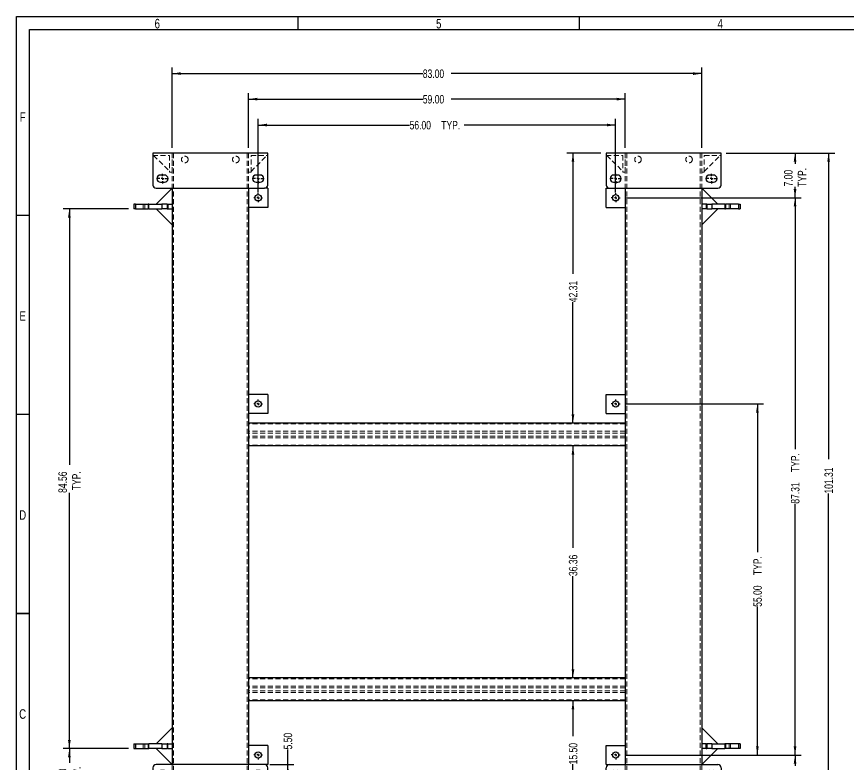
# Model space of a CAD drawing. Header units: inches. Extents: x 0 to 265, y 0 to 187.
# Drawn here: x 0 to 130.3, y 69.9 to 187.1 of the extents above; entities that cross this region are included whole.
import ezdxf

# ---------------------------------------------------------------- set-up
doc = ezdxf.new("R2010")
doc.units = ezdxf.units.IN
doc.header["$LTSCALE"] = 16
doc.header["$MEASUREMENT"] = 0
doc.linetypes.add('CENTERX2', pattern=[0.8, 0.5, -0.1, 0.1, -0.1])
doc.linetypes.add('HIDDEN', pattern=[0.075, 0.05, -0.025])
doc.layers.add('FORMAT', color=7, linetype='Continuous')
doc.styles.add('SLDTEXTSTYLE0', font='TXT', dxfattribs={"width": 0.75})
doc.dimstyles.new('SLDDIMSTYLE1', dxfattribs={"dimtxt": 1.359375, "dimasz": 1.359375, "dimexe": 0, "dimexo": 0.0625, "dimgap": 0.339844, "dimtad": 0, "dimlfac": 0.615385, "dimrnd": 1e-09, "dimzin": 4, "dimdsep": 46, "dimtxsty": 'SLDTEXTSTYLE0', "dimsah": 1, "dimcen": 0.09, "dimadec": 0, "dimazin": 1, "dimtfac": 1, "dimtofl": 0, "dimtmove": 0, "dimatfit": 3, "dimfxl": 0, "dimfrac": 2, "dimtolj": 1, "dimtzin": 12, "dimarcsym": 0})
doc.dimstyles.new('SLDDIMSTYLE2', dxfattribs={"dimtxt": 1.359375, "dimasz": 1.359375, "dimexe": 0, "dimexo": 0.0625, "dimgap": 0.339844, "dimtad": 0, "dimlfac": 0.615385, "dimrnd": 1e-09, "dimzin": 12, "dimdsep": 46, "dimtxsty": 'SLDTEXTSTYLE0', "dimsah": 1, "dimcen": 0.09, "dimadec": 0, "dimazin": 3, "dimtfac": 1, "dimtofl": 0, "dimtmove": 0, "dimatfit": 3, "dimfxl": 0, "dimfrac": 2, "dimtolj": 1, "dimtzin": 12, "dimarcsym": 0})

# ---------------------------------------------------------------- blocks, each defined once
blk = doc.blocks.new('Drawing View46')
at = {"color": 7, "linetype": 'Continuous', "lineweight": 25}
for p, q in [((-89.6, 92.56), (-89.6, 87.56)), ((-71.6, 92.56), (-89.6, 92.56)), ((-71.6, 87.56), (-71.6, 92.56)), ((-18.6, 92.56), (-18.6, 87.56)), ((-0.6, 92.56), (-18.6, 92.56)), ((-0.6, 87.56), (-0.6, 92.56)), ((-87.79, 89.12), (-88.42, 89.12)), ((-72.79, 89.12), (-73.42, 89.12)), ((-16.79, 89.12), (-17.42, 89.12)), ((-1.79, 89.12), (-2.42, 89.12)), ((-88.42, 88), (-87.79, 88)), ((-73.42, 88), (-72.79, 88)), ((-17.42, 88), (-16.79, 88)), ((-2.42, 88), (-1.79, 88)), ((-89.1, 87.06), (-72.1, 87.06)), ((-86.6, 87.06), (-89.1, 84.56)), ((-86.6, 87.06), (-86.6, -3.25)), ((-74.6, 87.06), (-74.6, -3.25)), ((-71.6, 87.06), (-72.1, 87.06)), ((-71.6, 87.06), (-71.6, 84.06)), ((-18.6, 84.06), (-18.6, 87.06)), ((-18.6, 87.06), (-18.1, 87.06)), ((-18.1, 87.06), (-1.1, 87.06)), ((-15.6, 87.06), (-15.6, -3.25)), ((-3.6, 87.06), (-3.6, -3.25)), ((-3.6, 87.06), (-1.1, 84.56)), ((-92.6, 84.56), (-92.6, 83.81)), ((-92.35, 84.56), (-92.6, 84.56)), ((-92.35, 83.81), (-92.6, 83.81)), ((-92.35, 84.56), (-92.35, 83.81)), ((-92.35, 84.56), (-90.33, 84.56)), ((-92.35, 83.81), (-90.33, 83.81)), ((-90.33, 84.56), (-90.33, 83.81)), ((-90.21, 84.56), (-90.33, 84.56)), ((-90.21, 83.81), (-90.33, 83.81)), ((-90.21, 83.81), (-90.21, 84.56)), ((-90.21, 84.56), (-88.18, 84.56)), ((-90.21, 83.81), (-88.18, 83.81)), ((-89.1, 83.81), (-86.6, 81.31)), ((-88.18, 84.56), (-88.18, 83.81)), ((-87.38, 84.56), (-88.18, 84.56)), ((-87.38, 83.81), (-88.18, 83.81)), ((-87.38, 84.56), (-87.38, 83.81)), ((-87.38, 84.56), (-87.26, 84.56)), ((-87.38, 83.81), (-87.26, 83.81)), ((-87.26, 84.56), (-87.26, 83.81)), ((-87.26, 84.56), (-86.6, 84.56)), ((-87.26, 83.81), (-86.6, 83.81)), ((-86.6, 84.56), (-86.6, 83.81)), ((-71.6, 84.06), (-74.6, 84.06)), ((-18.6, 84.06), (-15.6, 84.06)), ((-3.6, 84.56), (-3.6, 83.81)), ((-2.94, 84.56), (-3.6, 84.56)), ((-2.94, 83.81), (-3.6, 83.81)), ((-1.1, 83.81), (-3.6, 81.31)), ((-2.94, 84.56), (-2.94, 83.81)), ((-2.83, 84.56), (-2.94, 84.56)), ((-2.83, 83.81), (-2.94, 83.81)), ((-2.83, 84.56), (-2.83, 83.81)), ((-2.83, 84.56), (-2.03, 84.56)), ((-2.83, 83.81), (-2.03, 83.81)), ((-2.03, 84.56), (-2.03, 83.81)), ((0, 84.56), (-2.03, 84.56)), ((0, 83.81), (-2.03, 83.81)), ((0, 84.56), (0, 83.81)), ((0, 84.56), (0.12, 84.56)), ((0, 83.81), (0.12, 83.81)), ((0.12, 84.56), (0.12, 83.81)), ((2.15, 84.56), (0.12, 84.56)), ((2.15, 83.81), (0.12, 83.81)), ((2.15, 84.56), (2.15, 83.81)), ((2.15, 84.56), (2.4, 84.56)), ((2.15, 83.81), (2.4, 83.81)), ((2.4, 84.56), (2.4, 83.81)), ((-71.6, 54.75), (-74.6, 54.75)), ((-71.6, 54.75), (-71.6, 51.75)), ((-18.6, 51.75), (-18.6, 54.75)), ((-18.6, 54.75), (-15.6, 54.75)), ((-71.6, 51.75), (-74.6, 51.75)), ((-18.6, 51.75), (-15.6, 51.75)), ((-74.6, 50.25), (-74.6, 46.68)), ((-15.6, 50.25), (-74.6, 50.25)), ((-15.6, 50.25), (-15.6, 46.68)), ((-15.6, 46.68), (-74.6, 46.68)), ((-74.6, 10.32), (-74.6, 6.75)), ((-15.6, 10.32), (-74.6, 10.32)), ((-15.6, 10.32), (-15.6, 6.75)), ((-15.6, 6.75), (-74.6, 6.75)), ((-86.6, 2.5), (-89.1, 0)), ((-3.6, 2.5), (-1.1, 0)), ((-90.21, -0.75), (-90.21, 0)), ((0, 0), (0, -0.75)), ((-92.6, 0), (-92.6, -0.75)), ((-92.6, 0), (-92.35, 0)), ((-92.6, -0.75), (-92.35, -0.75)), ((-92.35, 0), (-92.35, -0.75)), ((-92.35, 0), (-90.33, 0)), ((-92.35, -0.75), (-90.33, -0.75)), ((-90.33, 0), (-90.33, -0.75)), ((-90.33, 0), (-90.21, 0)), ((-90.33, -0.75), (-90.21, -0.75)), ((-88.18, 0), (-90.21, 0)), ((-88.18, -0.75), (-90.21, -0.75)), ((-89.1, -0.75), (-86.6, -3.25)), ((-88.18, 0), (-88.18, -0.75)), ((-88.18, 0), (-87.38, 0)), ((-88.18, -0.75), (-87.38, -0.75)), ((-87.38, 0), (-87.38, -0.75)), ((-87.26, 0), (-87.38, 0)), ((-87.26, -0.75), (-87.38, -0.75)), ((-87.26, -0.75), (-87.26, 0)), ((-87.26, 0), (-86.6, 0)), ((-87.26, -0.75), (-86.6, -0.75)), ((-86.6, 0), (-86.6, -0.75)), ((-71.6, -0.25), (-74.6, -0.25)), ((-71.6, -0.25), (-71.6, -3.25)), ((-18.6, -3.25), (-18.6, -0.25)), ((-18.6, -0.25), (-15.6, -0.25)), ((-3.6, 0), (-3.6, -0.75)), ((-2.94, 0), (-3.6, 0)), ((-2.94, -0.75), (-3.6, -0.75)), ((-1.1, -0.75), (-3.6, -3.25)), ((-2.94, -0.75), (-2.94, 0)), ((-2.94, 0), (-2.83, 0)), ((-2.94, -0.75), (-2.83, -0.75)), ((-2.83, 0), (-2.83, -0.75)), ((-2.03, 0), (-2.83, 0)), ((-2.03, -0.75), (-2.83, -0.75)), ((-2.03, 0), (-2.03, -0.75)), ((-2.03, 0), (0, 0)), ((-2.03, -0.75), (0, -0.75)), ((0.12, 0), (0, 0)), ((0.12, -0.75), (0, -0.75)), ((0.12, 0), (0.12, -0.75)), ((2.15, 0), (0.12, 0)), ((2.15, -0.75), (0.12, -0.75)), ((2.15, 0), (2.15, -0.75)), ((2.4, 0), (2.15, 0)), ((2.4, -0.75), (2.15, -0.75)), ((2.4, 0), (2.4, -0.75)), ((-89.6, -3.75), (-89.6, -8.75)), ((-72.1, -3.25), (-89.1, -3.25)), ((-71.6, -3.25), (-72.1, -3.25)), ((-71.6, -8.75), (-71.6, -3.75)), ((-18.6, -3.25), (-18.1, -3.25)), ((-18.6, -8.75), (-18.6, -3.75)), ((-18.1, -3.25), (-1.1, -3.25)), ((-0.6, -3.75), (-0.6, -8.75)), ((-87.79, -4.19), (-88.42, -4.19)), ((-72.79, -4.19), (-73.42, -4.19)), ((-17.42, -4.19), (-16.79, -4.19)), ((-2.42, -4.19), (-1.79, -4.19)), ((-88.42, -5.31), (-87.79, -5.31)), ((-73.42, -5.31), (-72.79, -5.31)), ((-16.79, -5.31), (-17.42, -5.31)), ((-1.79, -5.31), (-2.42, -5.31)), ((-89.6, -8.75), (-71.6, -8.75)), ((-0.6, -8.75), (-18.6, -8.75))]:
    blk.add_line(p, q, dxfattribs=at)
at = {"color": 7, "linetype": 'HIDDEN', "lineweight": 18}
for p, q in [((-86.6, 92.56), (-86.6, 87.06)), ((-86.6, 89.56), (-86.6, 92.56)), ((-86.35, 92.56), (-86.35, -8.75)), ((-74.85, 92.56), (-74.85, -8.75)), ((-74.6, 92.56), (-74.6, 87.06)), ((-74.6, 92.56), (-74.6, 89.56)), ((-15.6, 92.56), (-15.6, 87.06)), ((-15.6, 89.56), (-15.6, 92.56)), ((-15.35, 92.56), (-15.35, -8.75)), ((-3.85, 92.56), (-3.85, -8.75)), ((-3.6, 92.56), (-3.6, 87.06)), ((-3.6, 92.56), (-3.6, 89.56)), ((-89.6, 92.19), (-86.98, 92.19)), ((-89.48, 92.19), (-86.98, 89.69)), ((-86.98, 92.19), (-86.98, 89.56)), ((-74.23, 92.19), (-71.6, 92.19)), ((-74.23, 89.56), (-74.23, 92.19)), ((-74.23, 89.69), (-71.73, 92.19)), ((-18.6, 92.19), (-15.98, 92.19)), ((-18.48, 92.19), (-15.98, 89.69)), ((-15.98, 92.19), (-15.98, 89.56)), ((-3.23, 92.19), (-0.6, 92.19)), ((-3.23, 89.56), (-3.23, 92.19)), ((-3.23, 89.69), (-0.73, 92.19)), ((-86.98, 89.56), (-86.6, 89.56)), ((-74.6, 89.56), (-74.23, 89.56)), ((-15.98, 89.56), (-15.6, 89.56)), ((-3.6, 89.56), (-3.23, 89.56)), ((-92.35, 84.56), (-92.35, 83.81)), ((-91.1, 84.56), (-91.1, 83.81)), ((-90.87, 84.56), (-90.87, 83.81)), ((-90.23, 84.56), (-90.23, 83.81)), ((0.02, 84.56), (0.02, 83.81)), ((0.66, 84.56), (0.66, 83.81)), ((0.9, 83.81), (0.9, 84.56)), ((2.15, 84.56), (2.15, 83.81)), ((-15.6, 50.13), (-74.6, 50.13)), ((-15.6, 50.13), (-74.6, 50.13)), ((-15.6, 48.97), (-74.6, 48.97)), ((-15.6, 48.97), (-74.6, 48.97)), ((-15.6, 48.7), (-74.6, 48.7)), ((-15.6, 48.23), (-74.6, 48.23)), ((-15.6, 47.96), (-74.6, 47.96)), ((-15.6, 47.96), (-74.6, 47.96)), ((-15.6, 46.8), (-74.6, 46.8)), ((-15.6, 46.8), (-74.6, 46.8)), ((-15.6, 10.2), (-74.6, 10.2)), ((-15.6, 10.2), (-74.6, 10.2)), ((-15.6, 9.04), (-74.6, 9.04)), ((-15.6, 9.04), (-74.6, 9.04)), ((-15.6, 8.77), (-74.6, 8.77)), ((-15.6, 8.3), (-74.6, 8.3)), ((-15.6, 8.03), (-74.6, 8.03)), ((-15.6, 8.03), (-74.6, 8.03)), ((-15.6, 6.87), (-74.6, 6.87)), ((-15.6, 6.87), (-74.6, 6.87)), ((-92.35, 0), (-92.35, -0.75)), ((-91.1, 0), (-91.1, -0.75)), ((-90.87, 0), (-90.87, -0.75)), ((-90.23, 0), (-90.23, -0.75)), ((0.02, 0), (0.02, -0.75)), ((0.66, 0), (0.66, -0.75)), ((0.9, -0.75), (0.9, 0)), ((2.15, 0), (2.15, -0.75)), ((-86.6, -3.25), (-86.6, -8.75)), ((-74.6, -3.25), (-74.6, -8.75)), ((-15.6, -3.25), (-15.6, -8.75)), ((-3.6, -3.25), (-3.6, -8.75)), ((-86.98, -5.88), (-89.48, -8.38)), ((-86.98, -5.75), (-86.98, -8.38)), ((-86.6, -5.75), (-86.98, -5.75)), ((-86.6, -8.75), (-86.6, -5.75)), ((-74.23, -5.75), (-74.6, -5.75)), ((-74.6, -5.75), (-74.6, -8.75)), ((-74.23, -8.38), (-74.23, -5.75)), ((-71.73, -8.38), (-74.23, -5.88)), ((-15.98, -5.88), (-18.48, -8.38)), ((-15.98, -5.75), (-15.98, -8.38)), ((-15.6, -5.75), (-15.98, -5.75)), ((-15.6, -8.75), (-15.6, -5.75)), ((-3.23, -5.75), (-3.6, -5.75)), ((-3.6, -5.75), (-3.6, -8.75)), ((-3.23, -8.38), (-3.23, -5.75)), ((-0.73, -8.38), (-3.23, -5.88)), ((-86.98, -8.38), (-89.6, -8.38)), ((-71.6, -8.38), (-74.23, -8.38)), ((-15.98, -8.38), (-18.6, -8.38)), ((-0.6, -8.38), (-3.23, -8.38))]:
    blk.add_line(p, q, dxfattribs=at)
for centre in [(-84.6, 91.56), (-76.6, 91.56), (-13.6, 91.56), (-5.6, 91.56), (-84.6, -7.75), (-76.6, -7.75), (-13.6, -7.75), (-5.6, -7.75)]:
    blk.add_circle(centre, 0.516, dxfattribs=at)
at = {"color": 7, "linetype": 'Continuous', "lineweight": 25}
for centre in [(-73.1, 85.56), (-17.1, 85.56), (-73.1, 53.25), (-17.1, 53.25), (-73.1, -1.75), (-17.1, -1.75)]:
    blk.add_circle(centre, 0.5, dxfattribs=at)
for centre, radius, start, end in [((-88.42, 88.56), 0.562, 90, 270), ((-87.79, 88.56), 0.562, 270, 90), ((-73.42, 88.56), 0.562, 90, 270), ((-72.79, 88.56), 0.562, 270, 90), ((-17.42, 88.56), 0.562, 90, 270), ((-16.79, 88.56), 0.562, 270, 90), ((-2.42, 88.56), 0.562, 90, 270), ((-1.79, 88.56), 0.562, 270, 90), ((-89.1, 87.56), 0.5, 180, 270), ((-72.1, 87.56), 0.5, 270, 0), ((-18.1, 87.56), 0.5, 180, 270), ((-1.1, 87.56), 0.5, 270, 0), ((-89.1, -3.75), 0.5, 90, 180), ((-72.1, -3.75), 0.5, 0, 90), ((-18.1, -3.75), 0.5, 90, 180), ((-1.1, -3.75), 0.5, 0, 90), ((-88.42, -4.75), 0.563, 90, 270), ((-87.79, -4.75), 0.563, 270, 90), ((-73.42, -4.75), 0.563, 90, 270), ((-72.79, -4.75), 0.563, 270, 90), ((-17.42, -4.75), 0.563, 90, 270), ((-16.79, -4.75), 0.563, 270, 90), ((-2.42, -4.75), 0.563, 90, 270), ((-1.79, -4.75), 0.563, 270, 90)]:
    blk.add_arc(centre, radius, start, end, dxfattribs=at)
blk = doc.blocks.new('_D_5')
at = {"layer": 'FORMAT'}
for p, q in [((111.14, 165.71), (128.16, 165.71)), ((127.2, 165.71), (127.2, 117.74)), ((127.2, 64.39), (127.2, 112.35)), ((111.14, 64.39), (128.16, 64.39))]:
    blk.add_line(p, q, dxfattribs=at)
for points in [[(127.2, 165.71), (126.99, 164.35), (127.41, 164.35)], [(127.2, 64.39), (127.41, 65.75), (126.99, 65.75)]]:
    blk.add_solid(points, dxfattribs=at)
at = {"layer": 'FORMAT', "insert": (126.55, 112.35), "char_height": 1.333, "attachment_point": 1, "rotation": 90, "style": 'SLDTEXTSTYLE0'}
blk.add_mtext('101.31', dxfattribs=at)
blk = doc.blocks.new('_D_6')
at = {"layer": 'FORMAT'}
for p, q in [((91.54, 165.71), (86.19, 165.71)), ((87.15, 165.71), (87.15, 146.76)), ((87.15, 123.39), (87.15, 142.34))]:
    blk.add_line(p, q, dxfattribs=at)
for points in [[(87.15, 165.71), (86.94, 164.35), (87.36, 164.35)], [(87.15, 123.39), (87.36, 124.75), (86.94, 124.75)]]:
    blk.add_solid(points, dxfattribs=at)
at = {"layer": 'FORMAT', "insert": (86.51, 142.34), "char_height": 1.333, "attachment_point": 1, "rotation": 90, "style": 'SLDTEXTSTYLE0'}
blk.add_mtext('42.31', dxfattribs=at)
blk = doc.blocks.new('_D_7')
at = {"layer": 'FORMAT'}
for p, q in [((37.84, 159.51), (37.84, 171.06)), ((93.84, 159.51), (93.84, 171.06)), ((37.84, 170.1), (61.56, 170.1)), ((93.84, 170.1), (70.12, 170.1))]:
    blk.add_line(p, q, dxfattribs=at)
for points in [[(37.84, 170.1), (39.2, 169.89), (39.2, 170.31)], [(93.84, 170.1), (92.48, 170.31), (92.48, 169.89)]]:
    blk.add_solid(points, dxfattribs=at)
at = {"layer": 'FORMAT', "char_height": 1.333, "attachment_point": 1, "style": 'SLDTEXTSTYLE0'}
for s, insert in [('56.00', (61.56, 170.75)), ('TYP.', (66.52, 170.75))]:
    blk.add_mtext(s, dxfattribs=dict(at, insert=insert))
blk = doc.blocks.new('_D_8')
at = {"layer": 'FORMAT'}
for p, q in [((87.15, 119.82), (87.15, 103.85)), ((87.15, 83.46), (87.15, 99.43))]:
    blk.add_line(p, q, dxfattribs=at)
for points in [[(87.15, 119.82), (86.94, 118.46), (87.36, 118.46)], [(87.15, 83.46), (87.36, 84.82), (86.94, 84.82)]]:
    blk.add_solid(points, dxfattribs=at)
at = {"layer": 'FORMAT', "insert": (86.51, 99.43), "char_height": 1.333, "attachment_point": 1, "rotation": 90, "style": 'SLDTEXTSTYLE0'}
blk.add_mtext('36.36', dxfattribs=at)
blk = doc.blocks.new('_D_9')
at = {"layer": 'FORMAT'}
for p, q in [((36.34, 166.51), (36.34, 175.12)), ((95.34, 166.51), (95.34, 175.12)), ((36.34, 174.16), (63.63, 174.16)), ((95.34, 174.16), (68.05, 174.16))]:
    blk.add_line(p, q, dxfattribs=at)
for points in [[(36.34, 174.16), (37.7, 173.95), (37.7, 174.37)], [(95.34, 174.16), (93.98, 174.37), (93.98, 173.95)]]:
    blk.add_solid(points, dxfattribs=at)
at = {"layer": 'FORMAT', "insert": (63.63, 174.81), "char_height": 1.333, "attachment_point": 1, "style": 'SLDTEXTSTYLE0'}
blk.add_mtext('59.00', dxfattribs=at)
blk = doc.blocks.new('_D_11')
at = {"layer": 'FORMAT'}
for p, q in [((24.34, 166.51), (24.34, 179.12)), ((107.34, 166.51), (107.34, 179.12)), ((24.34, 178.16), (63.63, 178.16)), ((107.34, 178.16), (68.05, 178.16))]:
    blk.add_line(p, q, dxfattribs=at)
for points in [[(24.34, 178.16), (25.7, 177.95), (25.7, 178.37)], [(107.34, 178.16), (105.98, 178.37), (105.98, 177.95)]]:
    blk.add_solid(points, dxfattribs=at)
at = {"layer": 'FORMAT', "insert": (63.63, 178.81), "char_height": 1.333, "attachment_point": 1, "style": 'SLDTEXTSTYLE0'}
blk.add_mtext('83.00', dxfattribs=at)
blk = doc.blocks.new('_D_12')
at = {"layer": 'FORMAT'}
for p, q in [((95.34, 158.71), (122.9, 158.71)), ((121.94, 158.71), (121.94, 119.33)), ((121.94, 71.39), (121.94, 110.77)), ((95.34, 71.39), (122.9, 71.39))]:
    blk.add_line(p, q, dxfattribs=at)
for points in [[(121.94, 158.71), (121.73, 157.35), (122.15, 157.35)], [(121.94, 71.39), (122.15, 72.75), (121.73, 72.75)]]:
    blk.add_solid(points, dxfattribs=at)
at = {"layer": 'FORMAT', "char_height": 1.333, "attachment_point": 1, "rotation": 90, "style": 'SLDTEXTSTYLE0'}
for s, insert in [('TYP.', (121.3, 115.73)), ('87.31', (121.3, 110.77))]:
    blk.add_mtext(s, dxfattribs=dict(at, insert=insert))
blk = doc.blocks.new('_D_13')
at = {"layer": 'FORMAT'}
for p, q in [((95.34, 126.39), (117, 126.39)), ((116.04, 126.39), (116.04, 103.17)), ((116.04, 71.39), (116.04, 94.61)), ((95.34, 71.39), (117, 71.39))]:
    blk.add_line(p, q, dxfattribs=at)
for points in [[(116.04, 126.39), (115.83, 125.03), (116.25, 125.03)], [(116.04, 71.39), (116.25, 72.75), (115.83, 72.75)]]:
    blk.add_solid(points, dxfattribs=at)
at = {"layer": 'FORMAT', "char_height": 1.333, "attachment_point": 1, "rotation": 90, "style": 'SLDTEXTSTYLE0'}
for s, insert in [('TYP.', (115.4, 99.58)), ('55.00', (115.4, 94.61))]:
    blk.add_mtext(s, dxfattribs=dict(at, insert=insert))
blk = doc.blocks.new('_D_14')
at = {"layer": 'FORMAT'}
for p, q in [((111.14, 165.71), (122.9, 165.71)), ((121.94, 165.71), (121.94, 164)), ((121.94, 158.71), (121.94, 160.41)), ((95.34, 158.71), (122.9, 158.71))]:
    blk.add_line(p, q, dxfattribs=at)
for points in [[(121.94, 165.71), (121.73, 164.35), (122.15, 164.35)], [(121.94, 158.71), (122.15, 160.06), (121.73, 160.06)]]:
    blk.add_solid(points, dxfattribs=at)
at = {"layer": 'FORMAT', "char_height": 1.333, "attachment_point": 1, "rotation": 90, "style": 'SLDTEXTSTYLE0'}
for s, insert in [('7.00', (120.22, 160.48)), ('TYP.', (122.37, 160.41))]:
    blk.add_mtext(s, dxfattribs=dict(at, insert=insert))
blk = doc.blocks.new('_D_15')
at = {"layer": 'FORMAT'}
for p, q in [((42.48, 69.89), (42.48, 72.26)), ((39.64, 69.89), (43.44, 69.89)), ((42.48, 64.39), (42.48, 69.89)), ((40.14, 64.39), (43.44, 64.39))]:
    blk.add_line(p, q, dxfattribs=at)
for points in [[(42.48, 69.89), (42.27, 68.53), (42.69, 68.53)], [(42.48, 64.39), (42.69, 65.75), (42.27, 65.75)]]:
    blk.add_solid(points, dxfattribs=at)
at = {"layer": 'FORMAT', "insert": (41.83, 72.26), "char_height": 1.333, "attachment_point": 1, "rotation": 90, "style": 'SLDTEXTSTYLE0'}
blk.add_mtext('5.50', dxfattribs=at)
blk = doc.blocks.new('_D_17')
at = {"layer": 'FORMAT'}
for p, q in [((87.15, 79.89), (87.15, 74.35)), ((87.15, 64.39), (87.15, 69.93)), ((91.54, 64.39), (86.19, 64.39))]:
    blk.add_line(p, q, dxfattribs=at)
for points in [[(87.15, 79.89), (86.94, 78.53), (87.36, 78.53)], [(87.15, 64.39), (87.36, 65.75), (86.94, 65.75)]]:
    blk.add_solid(points, dxfattribs=at)
at = {"layer": 'FORMAT', "insert": (86.51, 69.93), "char_height": 1.333, "attachment_point": 1, "rotation": 90, "style": 'SLDTEXTSTYLE0'}
blk.add_mtext('15.50', dxfattribs=at)
blk = doc.blocks.new('_D_18')
at = {"layer": 'FORMAT'}
for p, q in [((95.34, 71.39), (122.9, 71.39)), ((121.94, 71.39), (121.94, 69.68)), ((121.94, 64.39), (121.94, 66.1)), ((111.14, 64.39), (122.9, 64.39))]:
    blk.add_line(p, q, dxfattribs=at)
for points in [[(121.94, 71.39), (121.73, 70.03), (122.15, 70.03)], [(121.94, 64.39), (122.15, 65.75), (121.73, 65.75)]]:
    blk.add_solid(points, dxfattribs=at)
at = {"layer": 'FORMAT', "char_height": 1.333, "attachment_point": 1, "rotation": 90, "style": 'SLDTEXTSTYLE0'}
for s, insert in [('7.00', (120.22, 66.17)), ('TYP.', (122.37, 66.1))]:
    blk.add_mtext(s, dxfattribs=dict(at, insert=insert))
blk = doc.blocks.new('_D_20')
at = {"layer": 'FORMAT'}
for p, q in [((17.54, 72.39), (7.3, 72.39)), ((8.26, 72.39), (8.26, 70.18)), ((8.26, 64.39), (8.26, 66.6)), ((20.54, 64.39), (7.3, 64.39))]:
    blk.add_line(p, q, dxfattribs=at)
for points in [[(8.26, 72.39), (8.05, 71.03), (8.47, 71.03)], [(8.26, 64.39), (8.47, 65.75), (8.05, 65.75)]]:
    blk.add_solid(points, dxfattribs=at)
at = {"layer": 'FORMAT', "char_height": 1.333, "attachment_point": 1, "rotation": 90, "style": 'SLDTEXTSTYLE0'}
for s, insert in [('8.00', (6.54, 66.67)), ('TYP.', (8.69, 66.6))]:
    blk.add_mtext(s, dxfattribs=dict(at, insert=insert))
blk = doc.blocks.new('_D_21')
at = {"layer": 'FORMAT'}
for p, q in [((17.54, 156.96), (7.3, 156.96)), ((8.26, 156.96), (8.26, 116.88)), ((8.26, 72.39), (8.26, 112.46)), ((17.54, 72.39), (7.3, 72.39))]:
    blk.add_line(p, q, dxfattribs=at)
for points in [[(8.26, 156.96), (8.05, 155.6), (8.47, 155.6)], [(8.26, 72.39), (8.47, 73.75), (8.05, 73.75)]]:
    blk.add_solid(points, dxfattribs=at)
at = {"layer": 'FORMAT', "char_height": 1.333, "attachment_point": 1, "rotation": 90, "style": 'SLDTEXTSTYLE0'}
for s, insert in [('84.56', (6.54, 112.46)), ('TYP.', (8.69, 112.88))]:
    blk.add_mtext(s, dxfattribs=dict(at, insert=insert))
blk = doc.blocks.new('SW_CENTERMARKSYMBOL_26')
at = {"layer": 'FORMAT', "color": 0, "linetype": 'CENTERX2'}
for p, q in [((-0.4, 0), (-0.7625, 0)), ((0, 0), (-0.2, 0)), ((0, 0.4), (0, 0.7625)), ((0, 0), (0, 0.2)), ((0, 0), (0, -0.2)), ((0, 0), (0.2, 0)), ((0.4, 0), (0.7625, 0)), ((0, -0.4), (0, -0.7625))]:
    blk.add_line(p, q, dxfattribs=at)
blk = doc.blocks.new('SW_CENTERMARKSYMBOL_27')
at = {"layer": 'FORMAT', "color": 0, "linetype": 'CENTERX2'}
for p, q in [((-0.4, 0), (-0.7625, 0)), ((0, 0), (-0.2, 0)), ((0, 0.4), (0, 0.7625)), ((0, 0), (0, 0.2)), ((0, 0), (0, -0.2)), ((0, 0), (0.2, 0)), ((0.4, 0), (0.7625, 0)), ((0, -0.4), (0, -0.7625))]:
    blk.add_line(p, q, dxfattribs=at)
blk = doc.blocks.new('SW_CENTERMARKSYMBOL_32')
at = {"layer": 'FORMAT', "color": 0, "linetype": 'CENTERX2'}
for p, q in [((-0.4, 0), (-0.7, 0)), ((0, 0), (-0.2, 0)), ((0, 0.4), (0, 0.7)), ((0, 0), (0, 0.2)), ((0, 0), (0, -0.2)), ((0, 0), (0.2, 0)), ((0.4, 0), (0.7, 0)), ((-0.4, -55), (-0.7, -55)), ((0, -55), (-0.2, -55)), ((0, -55), (0, -54.8)), ((0, -55), (0, -55.2)), ((0, -55), (0.2, -55)), ((0, -55.4), (0, -55.7)), ((0.4, -55), (0.7, -55))]:
    blk.add_line(p, q, dxfattribs=at)
blk = doc.blocks.new('SW_CENTERMARKSYMBOL_33')
at = {"layer": 'FORMAT', "color": 0, "linetype": 'CENTERX2'}
for p, q in [((-0.4, 0), (-0.7, 0)), ((0, 0), (-0.2, 0)), ((0, 0.4), (0, 0.7)), ((0, 0), (0, 0.2)), ((0, 0), (0, -0.2)), ((0, 0), (0.2, 0)), ((0.4, 0), (0.7, 0)), ((0, -0.4), (0, -0.7))]:
    blk.add_line(p, q, dxfattribs=at)
blk = doc.blocks.new('SW_CENTERMARKSYMBOL_34')
at = {"layer": 'FORMAT', "color": 0, "linetype": 'CENTERX2'}
for p, q in [((-0.4, 0), (-0.7, 0)), ((0, 0), (-0.2, 0)), ((0, 0.4), (0, 0.7)), ((0, 0), (0, 0.2)), ((0, 0), (0, -0.2)), ((0, 0), (0.2, 0)), ((0.4, 0), (0.7, 0)), ((0, -0.4), (0, -0.7))]:
    blk.add_line(p, q, dxfattribs=at)
blk = doc.blocks.new('SW_CENTERMARKSYMBOL_35')
at = {"layer": 'FORMAT', "color": 0, "linetype": 'CENTERX2'}
for p, q in [((-0.4, 0), (-0.7, 0)), ((0, 0), (-0.2, 0)), ((0, 0.4), (0, 0.7)), ((0, 0), (0, 0.2)), ((0, 0), (0, -0.2)), ((0, 0), (0.2, 0)), ((0.4, 0), (0.7, 0)), ((-0.4, -55), (-0.7, -55)), ((0, -55), (-0.2, -55)), ((0, -55), (0, -54.8)), ((0, -55), (0, -55.2)), ((0, -55), (0.2, -55)), ((0, -55.4), (0, -55.7)), ((0.4, -55), (0.7, -55))]:
    blk.add_line(p, q, dxfattribs=at)
blk = doc.blocks.new('SW_CENTERMARKSYMBOL_36')
at = {"layer": 'FORMAT', "color": 0, "linetype": 'CENTERX2'}
for p, q in [((-0.4, 0), (-0.7625, 0)), ((0, 0), (-0.2, 0)), ((0, 0.4), (0, 0.7625)), ((0, 0), (0, 0.2)), ((0, 0), (0, -0.2)), ((0, 0), (0.2, 0)), ((0.4, 0), (0.7625, 0)), ((0, -0.4), (0, -0.7625))]:
    blk.add_line(p, q, dxfattribs=at)
blk = doc.blocks.new('SW_CENTERMARKSYMBOL_37')
at = {"layer": 'FORMAT', "color": 0, "linetype": 'CENTERX2'}
for p, q in [((-0.4, 0), (-0.7625, 0)), ((0, 0), (-0.2, 0)), ((0, 0.4), (0, 0.7625)), ((0, 0), (0, 0.2)), ((0, 0), (0, -0.2)), ((0, 0), (0.2, 0)), ((0.4, 0), (0.7625, 0)), ((0, -0.4), (0, -0.7625))]:
    blk.add_line(p, q, dxfattribs=at)

msp = doc.modelspace()

# ---------------------------------------------------------------- linework, layer by layer
at = {"layer": 'FORMAT', "linetype": 'Continuous', "lineweight": 25}
for p, q in [((0, 0), (0, 187.087)), ((0, 187.087), (264.567, 187.087)), ((44.094, 185.087), (44.094, 187.087)), ((88.189, 185.087), (88.189, 187.087)), ((2, 2), (2, 185.087)), ((2, 185.087), (262.567, 185.087)), ((2, 155.906), (0, 155.906)), ((2, 124.724), (0, 124.724)), ((-0.001, 93.543), (2.001, 93.543)), ((2, 93.543), (0, 93.543))]:
    msp.add_line(p, q, dxfattribs=at)

# ---------------------------------------------------------------- block references
at = {"color": 7, "linetype": 'Continuous', "lineweight": 25}
msp.add_blockref('Drawing View46', (110.944, 73.143), dxfattribs=at)
at = {"layer": 'FORMAT', "linetype": 'CENTERX2'}
for name, p in [('SW_CENTERMARKSYMBOL_26', (22.841, 161.705)), ('SW_CENTERMARKSYMBOL_27', (37.841, 161.705)), ('SW_CENTERMARKSYMBOL_36', (93.841, 161.705)), ('SW_CENTERMARKSYMBOL_37', (108.841, 161.705)), ('SW_CENTERMARKSYMBOL_33', (37.841, 158.705)), ('SW_CENTERMARKSYMBOL_34', (93.841, 158.705)), ('SW_CENTERMARKSYMBOL_35', (37.841, 126.393)), ('SW_CENTERMARKSYMBOL_32', (93.841, 126.393))]:
    msp.add_blockref(name, p, dxfattribs=at)

# ---------------------------------------------------------------- texts
at = {"layer": 'FORMAT', "char_height": 1.5, "attachment_point": 2, "style": 'SLDTEXTSTYLE0'}
for s, insert in [('6', (22.032, 186.737)), ('5', (66.126, 186.737)), ('4', (110.221, 186.737)), ('F', (0.953, 172.106)), ('E', (0.942, 140.925)), ('D', (0.944, 109.744)), ('C', (0.938, 78.563))]:
    msp.add_mtext(s, dxfattribs=dict(at, insert=insert))

# ---------------------------------------------------------------- dimensions: what is measured, and where the dimension line sits
at = {"layer": 'FORMAT'}
for base, p1, p2, picture, middle in [((107.341, 178.161), (24.341, 165.705), (107.341, 165.705), '_D_11', (65.841, 178.161)), ((95.341, 174.162), (36.341, 165.705), (95.341, 165.705), '_D_9', (65.841, 174.162))]:
    dim = msp.add_linear_dim(base=base, p1=p1, p2=p2, dimstyle='SLDDIMSTYLE1', dxfattribs=at)
    dim.commit()
    dim.dimension.update_dxf_attribs({"geometry": picture, "text_midpoint": middle, "dimtype": 160})
dim = msp.add_linear_dim(base=(93.841, 170.103), p1=(37.841, 158.705), p2=(93.841, 158.705), text='<> TYP.', dimstyle='SLDDIMSTYLE1', dxfattribs=at)
dim.commit()
dim.dimension.update_dxf_attribs({"geometry": '_D_7', "text_midpoint": (65.841, 170.103), "dimtype": 160})
for base, p1, p2, dimstyle, picture, middle in [((87.153, 123.393), (92.341, 165.705), (95.341, 123.393), 'SLDDIMSTYLE2', '_D_6', (87.153, 144.549)), ((127.199, 64.393), (110.341, 165.705), (110.341, 64.393), 'SLDDIMSTYLE2', '_D_5', (127.199, 115.049)), ((87.153, 83.463), (95.341, 119.823), (95.341, 83.463), 'SLDDIMSTYLE2', '_D_8', (87.153, 101.643)), ((87.153, 64.393), (95.341, 79.893), (92.341, 64.393), 'SLDDIMSTYLE1', '_D_17', (87.153, 72.143)), ((42.478, 64.393), (38.841, 69.893), (39.341, 64.393), 'SLDDIMSTYLE1', '_D_15', (42.478, 73.988))]:
    dim = msp.add_linear_dim(base=base, p1=p1, p2=p2, angle=90, dimstyle=dimstyle, dxfattribs=at)
    dim.commit()
    dim.dimension.update_dxf_attribs({"geometry": picture, "text_midpoint": middle, "dimtype": 160})
for base, p1, p2, text, dimstyle, picture, middle in [((121.941, 165.705), (94.541, 158.705), (110.341, 165.705), '<>\\PTYP.', 'SLDDIMSTYLE1', '_D_14', (121.941, 162.205)), ((121.941, 71.393), (94.541, 158.705), (94.541, 71.393), '<> TYP.', 'SLDDIMSTYLE2', '_D_12', (121.941, 115.049)), ((8.262, 156.955), (18.341, 72.393), (18.341, 156.955), '<>\\PTYP.', 'SLDDIMSTYLE2', '_D_21', (8.262, 114.674)), ((116.044, 71.393), (94.541, 126.393), (94.541, 71.393), '<> TYP.', 'SLDDIMSTYLE1', '_D_13', (116.044, 98.893)), ((8.262, 64.393), (18.341, 72.393), (21.341, 64.393), '<>\\PTYP.', 'SLDDIMSTYLE1', '_D_20', (8.262, 68.393)), ((121.941, 64.393), (94.541, 71.393), (110.341, 64.393), '<>\\PTYP.', 'SLDDIMSTYLE1', '_D_18', (121.941, 67.893))]:
    dim = msp.add_linear_dim(base=base, p1=p1, p2=p2, angle=90, text=text, dimstyle=dimstyle, dxfattribs=at)
    dim.commit()
    dim.dimension.update_dxf_attribs({"geometry": picture, "text_midpoint": middle, "dimtype": 160})

doc.saveas('drawing.dxf')
